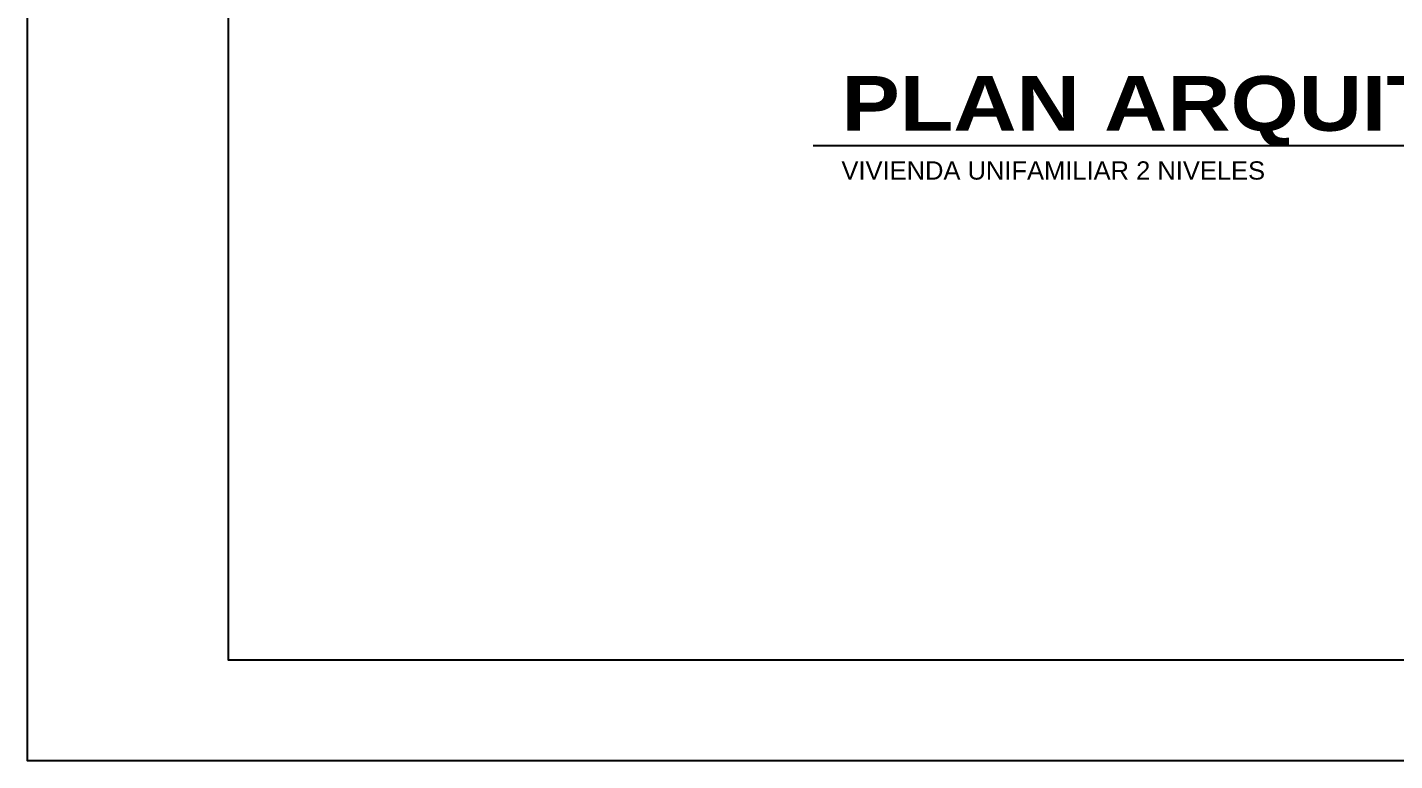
# Model space of a CAD drawing. Header units: inches. Extents: x -370 to 18, y -197 to 199.
# Drawn here: x -107.53 to -93.94, y -47.61 to -40.32 of the extents above; entities that cross this region are included whole.
import ezdxf

# ---------------------------------------------------------------- set-up
doc = ezdxf.new("R2010")
doc.units = ezdxf.units.IN
doc.header["$MEASUREMENT"] = 0
doc.layers.add('MUEBLES', color=7, linetype='Continuous')
doc.styles.add('1', font='arial.ttf')
doc.styles.add('2', font='')
doc.styles.get('2').set_extended_font_data('Arial Black')

# ---------------------------------------------------------------- blocks, each defined once
blk = doc.blocks.new('*U71')
at = {"color": 13}
blk.add_line((0, 0), (18.677, 0), dxfattribs=at)
at = {"color": 5}
blk.add_line((0, 0), (0.218, 0), dxfattribs=at)
at = {"color": 1, "linetype": 'Continuous', "style": '2'}
blk.add_attdef('TITULO', (0.308, 0.162), '', height=0.6, dxfattribs=at)
at = {"color": 2, "style": '1'}
blk.add_attdef('ESCALA', (16.184, -0.311), '', height=0.2, dxfattribs=at)
at = {"color": 2, "linetype": 'Continuous', "style": '1'}
blk.add_attdef('DESCRIPCION', (0.308, -0.373), '', height=0.2, dxfattribs=at)

msp = doc.modelspace()

# ---------------------------------------------------------------- linework, layer by layer
at = {"layer": 'MUEBLES', "color": 1}
msp.add_lwpolyline([(-48.131, -5.55979), (-48.131, -47.60979), (-107.531, -47.60979), (-107.531, -5.55979)], close=True, dxfattribs=at)
at = {"layer": 'MUEBLES', "color": 6}
msp.add_lwpolyline([(-50.131, -6.55979), (-50.131, -46.60979), (-105.531, -46.60979), (-105.531, -6.55979)], close=True, dxfattribs=at)

# ---------------------------------------------------------------- block references
ref = msp.add_blockref('*U71', (-99.71743, -41.49183), dxfattribs=dict(xscale=0.9073029058261515, yscale=0.9073029058261515, zscale=0.9073029058261515))
ref.add_attrib('TITULO', 'PLAN ARQUITECTONICA NIVEL 2', (-99.43777, -41.34505), dxfattribs={"color": 1, "linetype": 'Continuous', "height": 0.5443817, "style": '2'})
ref.add_attrib('DESCRIPCION', 'VIVIENDA UNIFAMILIAR 2 NIVELES', (-99.43777, -41.83038), dxfattribs={"color": 2, "linetype": 'Continuous', "height": 0.1814606, "style": '1'})

doc.saveas('drawing.dxf')
